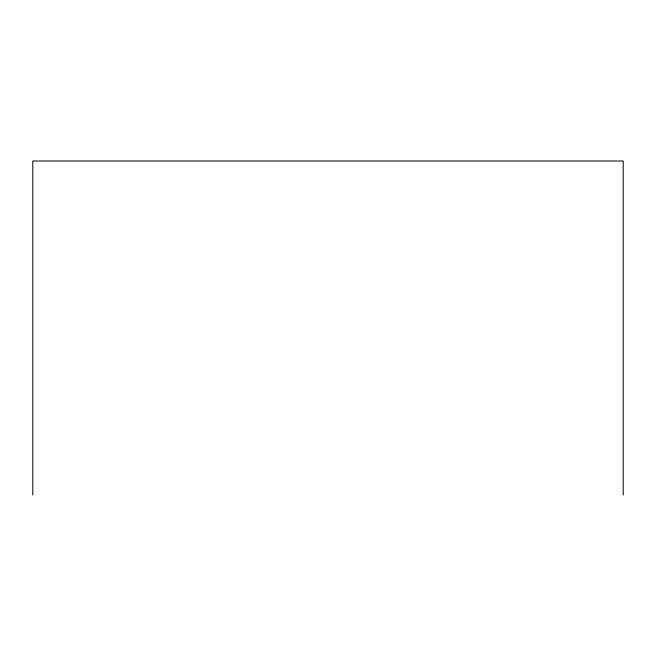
<?xml version="1.0" encoding="UTF-8"?>
<svg xmlns="http://www.w3.org/2000/svg" width="656" height="656" viewBox="0 0 656 656"><rect width="100%" height="100%" fill="white"/><g stroke="black" fill="none" stroke-linecap="round" stroke-linejoin="round"><path stroke-width="0.98" d="M623.2 495.009L623.2 160.991L32.8 160.991L32.8 495.009"/></g></svg>
